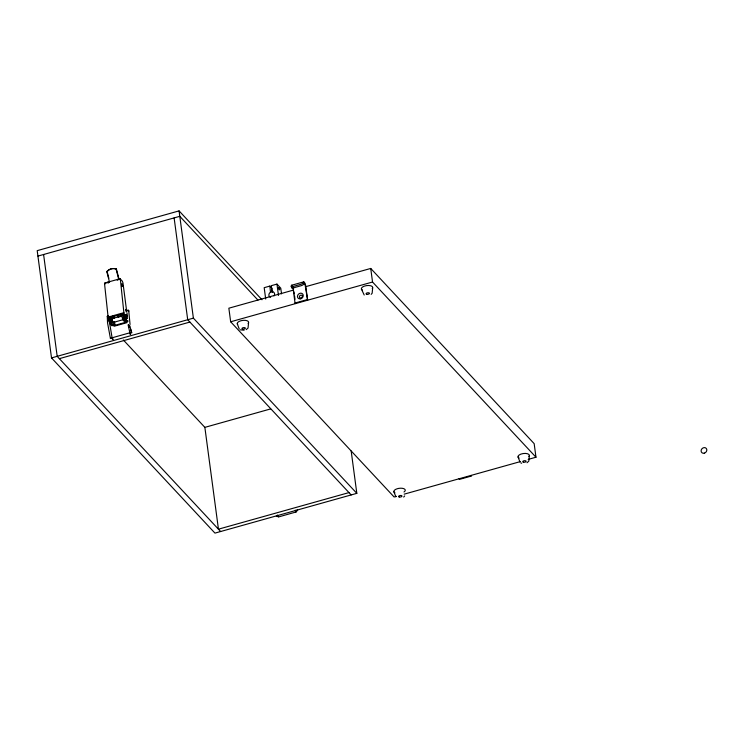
<?xml version="1.0" encoding="UTF-8"?>
<svg xmlns="http://www.w3.org/2000/svg" width="744" height="744" viewBox="0 0 744 744"><rect width="100%" height="100%" fill="white"/><g stroke="black" fill="none" stroke-linecap="round" stroke-linejoin="round"><path stroke-width="1.12" d="M107.266 316.386L108.187 315.586L107.257 316.312L107.536 322.831L110.391 338.278L111.135 338.139M112.27 325.37L112.028 325.872L110.605 324.347A3.506 0.949 74.3 0 1 108.94 319.901L108.113 317.102L104.523 283.52L108.02 282.171M113.386 325.054L113.144 325.565L111.721 324.031A3.506 0.949 74.3 0 1 110.056 319.585L109.666 317.335M112.921 339.515L112.865 338.873M121.681 286.645L121.709 285.966M126.471 309.802L122.974 282.934C122.723 280.153 118.519 277.084 117.245 280.321M126.936 321.259L126.694 321.761L125.271 320.236A3.506 0.949 74.3 0 1 123.606 315.791L123.216 313.531M128.042 320.943L127.81 321.454L126.387 319.92A3.506 0.949 74.3 0 1 124.722 315.475L123.885 312.685L120.314 278.916M112.632 338.167L110.391 338.278L129.949 332.773L130.553 334.4M277.633 515.164L278.247 517.024L295.926 512.021M277.596 515.294L278.34 516.661M104.551 283.073L120.361 278.647M248.561 322.747L248.04 328.048L246.236 329.62M372.67 287.928L372.149 293.229L371.172 294.354M529.328 455.858L528.807 461.159L527.003 462.731M112.921 339.506L112.242 338.594L109.526 322.571A2 0.539 74.3 0 1 108.959 319.594M295.312 510.17L295.87 512.086M295.926 512.021L295.945 511.509M126.759 310.732L128.293 310.239A1.004 0.725 1.4 0 1 128.721 311.066L128.303 311.448L128.666 311.141M113.051 315.875L113.181 318.014L112.558 317.344A3.506 0.949 74.3 0 0 111.73 319.12A3.506 0.949 74.3 0 0 113.386 323.566L114.995 325.286L125.206 322.422L123.597 320.701A3.506 0.949 74.3 0 1 122.09 317.111A3.506 0.949 74.3 0 1 122.202 314.238M130.823 332.503C133.185 331.75 127.912 333.079 130.544 334.567M291.918 286.868L291.555 287.63A2.502 0.716 -20.5 0 0 293.452 287.872L300.874 285.789A2.502 0.716 -20.5 0 0 303.617 284.245L303.98 283.483A1.786 0.484 74.3 0 1 304.622 283.762A1.786 0.484 74.3 0 1 305.235 285.705L307.635 300.213L305.775 286.273A3.283 0.893 74.3 0 0 304.687 282.804A3.283 0.893 74.3 0 0 303.496 282.069L303.115 282.897A2.502 0.716 -20.5 0 1 300.371 284.441L292.95 286.524A2.502 0.716 -20.5 0 1 291.053 286.282L291.434 285.454A3.283 0.893 74.3 0 1 292.15 285.491M404.671 495.95L403.694 497.076M126.908 310.462L126.805 310.62A1.004 0.725 1.4 0 0 126.88 311.169M109.545 282.432A1.804 0.484 74.3 0 0 109.396 281.688L106.783 271.616L107.173 271.179A9.012 8.649 89.7 0 1 115.525 268.844L116.408 269.012L119.003 279.074M106.783 271.616L107.508 271.179A9.012 8.649 89.7 0 1 115.859 268.844L116.408 269.012M126.964 310.387L128.368 310.285M110.475 338.278L110.996 338.176M270.5 292.243L269.858 286.087L264.185 287.677L265.701 299.042M131.539 332.81L129.912 325.9M131.363 332.484L131.837 332.81L130.674 329.183M261.981 299.758L179.072 210.887L37.2 250.654L51.513 357.911L214.951 533.113L356.822 493.346L351.177 451.013M37.925 256.085L179.797 216.318L257.963 300.111M108.113 317.102L123.885 312.685M109.703 317.586L123.253 313.791M111.786 318.711L122.211 315.791M112.911 322.552L123.327 319.632M281.53 293.871L280.767 288.179L276.954 284.096L271.281 285.687L272.09 291.76L272.685 291.797M291.62 285.25L303.682 281.874M51.513 357.911L193.384 318.144L356.822 493.346M293.648 290.048L228.854 308.202L230.659 321.78L394.106 496.983L396.338 496.36M305.933 286.598L370.726 268.445L534.164 443.647L535.978 457.225L528.156 459.411M59.362 358.654L189.887 322.068M292.671 287.37A1.786 0.484 74.3 0 1 293.173 289.081L295.033 303.022L307.095 299.637M230.659 321.78L372.539 282.023L535.978 457.225M270.677 408.912L204.86 427.363L218.448 529.179L348.973 492.602M404.159 494.165L520.335 461.606M244.106 330.224L240.089 329.834M276.935 516.41C275.048 515.694 278.051 516.689 276.684 516.355M520.856 462.945L521.646 463.242M126.275 311.913L125.55 309.42L126.006 309.913M271.913 289.453L272.202 292.057M364.197 295.015L361.379 288.998M471.073 475.416L471.603 475.983L459.541 479.369L459.002 478.792M295.033 303.022L295.563 303.589M269.858 286.087L272.146 288.533M351.149 494.937L187.711 319.734L174.124 217.908M123.346 339.98L204.674 427.158M220.624 531.523L57.186 356.32L43.598 254.494M108.159 283.232L107.796 282.46M104.913 284.143L104.541 283.343M518.038 456.928L519.972 461.996M393.892 491.719L395.836 496.787M237.271 323.817L239.205 328.885M272.481 290.579L272.667 291.341M116.064 269.012L118.677 279.093A1.804 0.484 74.3 0 1 118.826 279.828M107.127 271.616L108.856 278.321M128.098 324.84L129.884 332.819M130.06 324.458L128.74 310.769M370.726 268.445L372.539 282.023M293.992 291.797L294.28 293.945M294.568 296.084L294.996 299.302M276.954 284.096L278.47 295.47M179.072 210.887L193.384 318.144M126.973 312.88L127.429 316.339M113.767 316.088L114.074 318.386M114.53 321.836L114.995 325.286M270.63 297.321A3.06 2.613 -43 0 1 269.198 293.666A3.06 2.613 -43 0 1 273.281 291.983A3.06 2.613 -43 0 1 273.997 295.935M126.722 318.014A2 0.539 74.3 0 1 126.08 318.432A2 0.539 74.3 0 1 125.234 315.902A2 0.539 74.3 0 1 125.727 315.038M126.117 315.661A2 0.539 74.3 0 1 126.471 316.591M110.428 323.017A2 0.539 74.3 0 1 110.038 322.394M109.694 321.464A2 0.539 74.3 0 1 109.517 319.436M125.42 319.046A2 0.539 74.3 0 1 125.094 318.906M124.704 318.283A2 0.539 74.3 0 1 124.146 316.358M110.968 321.641A2 0.539 74.3 0 1 110.568 319.371M110.382 322.589A2 0.539 74.3 0 1 109.48 322.552M125.308 318.757A2 0.539 74.3 0 1 124.62 318.72A2 0.539 74.3 0 1 123.867 316.442M123.597 313.847A3.506 0.949 74.3 0 0 123.476 316.721A3.506 0.949 74.3 0 0 124.992 320.311L127.131 322.608L114.139 326.244L112 323.956A3.506 0.949 74.3 0 1 110.484 320.357A3.506 0.949 74.3 0 1 110.596 317.483M111.089 321.073A2 0.539 74.3 0 1 110.847 319.297M120.165 314.349A1.6 1.367 -43 0 1 119.161 316.832A1.6 1.367 -43 0 1 117.589 315.065M117.785 314.703A1.6 1.367 -43 0 1 118.064 314.396M118.594 317.288A1.6 1.367 -43 0 1 118.603 314.963A1.6 1.367 -43 0 1 120.891 315.224M120.891 316.339A1.6 1.367 -43 0 1 120.695 316.702M113.711 322.003A2 0.539 74.3 0 1 112.474 320.683A2 0.539 74.3 0 1 112.735 318.683M123.03 318.748A2 0.539 74.3 0 1 122.686 317.818M297.182 509.621A1.004 0.753 3.2 0 1 296.428 510.951M394.952 492.854A5.738 2.558 -7.6 0 1 395.827 489.301A5.738 2.558 -7.6 0 1 403.527 488.576A5.738 2.558 -7.6 0 1 403.992 491.998M293.089 287.231A3.283 0.893 74.3 0 1 293.564 288.858M362.43 290.132A5.738 2.558 -7.6 0 1 366.448 285.622A5.738 2.558 -7.6 0 1 372.251 288.616M237.615 324.44A5.738 2.558 -7.6 0 1 243.083 320.348A5.738 2.558 -7.6 0 1 248.143 323.445M519.089 458.062A5.738 2.558 -7.6 0 1 523.106 453.561A5.738 2.558 -7.6 0 1 528.91 456.556M121.923 283.994L122.788 286.328L121.923 283.994M278.684 287.565C278.702 292.057 281.009 288.904 278.684 287.565M129.196 327.202L128.656 325.007L129.196 327.202M704.326 453.152A3.06 2.613 -43 0 0 706.242 448.39A3.06 2.613 -43 0 0 701.322 449.767A3.06 2.613 -43 0 0 704.326 453.152M125.773 315.456A2 0.539 74.3 0 0 126.936 318.572A2 0.539 74.3 0 0 126.861 315.94A2 0.539 74.3 0 0 125.773 315.456M399.212 496.983A1.721 0.772 -7.6 0 0 401.974 496.211A1.721 0.772 -7.6 0 0 399.677 495.616A1.721 0.772 -7.6 0 0 399.212 496.983M300.725 298.8A3.106 2.651 -43 0 0 302.668 293.973A3.106 2.651 -43 0 0 297.684 295.368A3.106 2.651 -43 0 0 300.725 298.8M301.088 298.037A1.6 1.367 -43 0 0 302.083 295.545A1.6 1.367 -43 0 0 299.516 296.27A1.6 1.367 -43 0 0 301.088 298.037M366.69 294.261A1.721 0.772 -7.6 0 0 369.461 293.48A1.721 0.772 -7.6 0 0 367.155 292.885A1.721 0.772 -7.6 0 0 366.69 294.261M242.581 329.081A1.721 0.772 -7.6 0 0 245.343 328.309A1.721 0.772 -7.6 0 0 243.046 327.713A1.721 0.772 -7.6 0 0 242.581 329.081M523.348 462.191A1.721 0.772 -7.6 0 0 526.11 461.42A1.721 0.772 -7.6 0 0 523.813 460.824A1.721 0.772 -7.6 0 0 523.348 462.191"/></g></svg>
